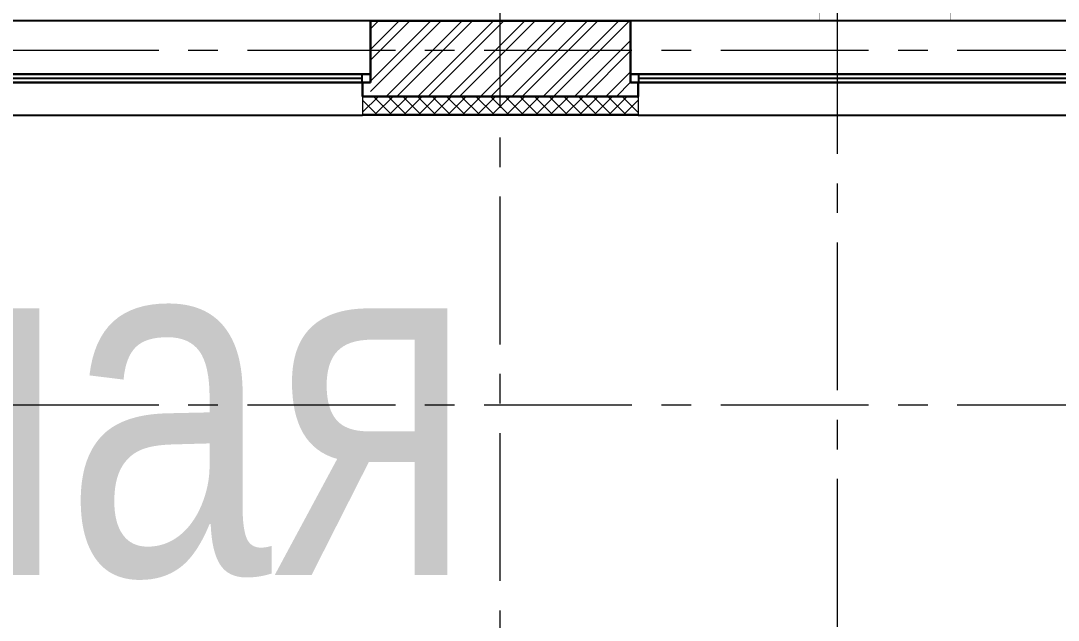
# Model space of a CAD drawing. Header units: millimetres. Extents: x -13407 to 8063098, y -54153 to 109271.
# Drawn here: x 25520 to 34289, y 55574 to 60645 of the extents above; entities that cross this region are included whole.
import ezdxf
from ezdxf.enums import TextEntityAlignment as Align

# ---------------------------------------------------------------- set-up
doc = ezdxf.new("R2018")
doc.units = ezdxf.units.MM
doc.linetypes.add('CENTER', pattern=[2, 1.25, -0.25, 0.25, -0.25])
doc.layers.get('Defpoints').update_dxf_attribs({"color": 6})
for name, color, linetype, lineweight in [('АР_Маркер экспликации', 239, 'Continuous', 13), ('АР_Навесной фасад', 5, 'Continuous', 5), ('АР_Номер помещения', 1, 'Continuous', 25), ('АР_Оси', 193, 'Continuous', 9), ('АР_Помещения_площадь', 19, 'Continuous', 9), ('АР_Сущ Несущая стена', 202, 'Continuous', 30), ('АР_Утеплитель', 250, 'Continuous', 9), ('АР_Штриховка кирпич', 250, 'Continuous', 9)]:
    doc.layers.add(name, color=color, linetype=linetype, lineweight=lineweight)
doc.layers.add('АР_Названия помещений', color=124, linetype='Continuous', lineweight=5, plot=False)
doc.layers.add('АР_новое окно', color=160, linetype='Continuous')
doc.layers.add('ТХ_обор_спорт', color=5, linetype='Continuous')
doc.styles.add('ISOCPEUR', font='isocpeur.ttf', dxfattribs={"width": 0.7})
doc.styles.get("Standard").update_dxf_attribs({"font": 'arial.ttf'})

# ---------------------------------------------------------------- blocks, each defined once
blk = doc.blocks.new('*U14')
at = {"layer": 'АР_новое окно', "lineweight": 20}
for p, q in [((0, 3800), (-70, 3800)), ((0, 0), (-70, 0))]:
    blk.add_line(p, q, dxfattribs=at)
at = {"layer": 'АР_новое окно'}
for p, q in [((-70, 3800), (-70, 0)), ((-70, 0), (-70, 3800)), ((0, 3800), (0, 0)), ((0, 3730), (-70, 3730)), ((-35, 3730), (-35, 70)), ((0, 70), (-70, 70))]:
    blk.add_line(p, q, dxfattribs=at)
blk = doc.blocks.new('блок новое окно')
at = {"layer": 'АР_Навесной фасад', "ltscale": 100}
for points in [[(65, -640), (65, -800)], [(3735, -640), (3735, -800)]]:
    blk.add_lwpolyline(points, dxfattribs=at)
at = {"layer": 'АР_новое окно', "ltscale": 100}
for p, q in [((3800, 0), (0, 0)), ((3735, -521.1), (0, -521.1))]:
    blk.add_line(p, q, dxfattribs=at)
blk.add_lwpolyline([(65, -800), (3735, -800)], dxfattribs=at)
at = {"layer": 'АР_Сущ Несущая стена', "ltscale": 100}
for p, q in [((0, -521.1), (0, 0)), ((3800, -521.1), (3800, 0)), ((65, -521.1), (0, -521.1)), ((65, -521.1), (65, -640)), ((3800, -521.1), (3735, -521.1)), ((3735, -521.1), (3735, -640))]:
    blk.add_line(p, q, dxfattribs=at)
at = {"layer": 'АР_новое окно', "ltscale": 100, "xscale": -1, "rotation": 90}
blk.add_blockref('*U14', (3800, -521.1), dxfattribs=at)
blk = doc.blocks.new('*U661')
at = {"layer": 'Defpoints', "color": 7, "style": 'ISOCPEUR', "width": 0.7, "flags": 1}
blk.add_attdef('КАТЕГОРИЯ', (-499.2, -2092.2), '', height=250, dxfattribs=at)
at = {"layer": 'Defpoints', "color": 7, "style": 'ISOCPEUR', "width": 0.7}
blk.add_attdef('ПЛОЩАДЬ_ПОМЕЩЕНИЯ', text='', height=200, dxfattribs=at).set_placement((-2670.6, -4403.2), align=Align.MIDDLE_RIGHT)
at = {"layer": 'АР_Номер помещения', "color": 7, "style": 'ISOCPEUR', "width": 0.7}
blk.add_attdef('НОМЕР_ПОМЕЩЕНИЯ', text='', height=300, dxfattribs=at).set_placement((-3405.7, -3798.7), align=Align.MIDDLE_CENTER)
at = {"layer": 'АР_Помещения_площадь', "color": 7, "lineweight": 30, "width": 0.7, "flags": 104}
blk.add_attdef('ИМЯ_ПОМЕЩЕНИЯ', text='', height=100, dxfattribs=at).set_placement((157.6, 1217.1), align=Align.MIDDLE_CENTER)

msp = doc.modelspace()

# ---------------------------------------------------------------- hatches: boundary and pattern name
at = {"layer": 'АР_Утеплитель', "ltscale": 100}
h = msp.add_hatch(dxfattribs=at)
h.set_pattern_fill('ANSI37', color=256, scale=700)
h.set_pattern_definition([(45, (-947630.03, 108677.145), (-61.871843, 61.871843), []), (135, (-947630.03, 108677.145), (-61.871843, -61.871843), [])])
h.paths.add_polyline_path([(30739.9, 60005), (28409.9, 60005), (28409.9, 59855), (30739.9, 59855)])
at = {"layer": 'АР_Штриховка кирпич', "ltscale": 100}
h = msp.add_hatch(dxfattribs=at)
h.set_pattern_fill('ANSI32', color=256, scale=500)
h.set_pattern_definition([(45, (-951809.71, 109221.18), (-132.58252, 132.58252), []), (45, (-951721.32, 109221.18), (-132.58252, 132.58252), [])])
h.paths.add_polyline_path([(30674.9, 60645), (28474.9, 60645), (28474.9, 60005), (30674.9, 60005)])

# ---------------------------------------------------------------- linework, layer by layer
at = {"layer": 'АР_Навесной фасад', "ltscale": 100}
for p, q in [((28409.9, 59855), (30739.9, 59855)), ((28409.9, 59845), (30739.9, 59845))]:
    msp.add_line(p, q, dxfattribs=at)
at = {"layer": 'АР_Оси', "linetype": 'CENTER', "ltscale": 1000}
for p, q in [((29569.9, 79157.5), (29569.9, 23425.1)), ((32419.4, 70768.8), (32419.4, 15036.4)), ((-12563.8, 60395), (70614.6, 60395)), ((-12563.8, 57395), (70614.6, 57395))]:
    msp.add_line(p, q, dxfattribs=at)
at = {"layer": 'АР_Сущ Несущая стена', "ltscale": 100}
for p, q in [((28474.9, 60645), (30674.9, 60645)), ((28409.9, 60005), (30739.9, 60005))]:
    msp.add_line(p, q, dxfattribs=at)
at = {"layer": 'ТХ_обор_спорт', "const_width": 2}
for points in [[(32274.9, 60645), (32274.9, 61745), (33374.9, 61745), (33374.9, 60645)], [(33374.9, 60645), (33374.9, 61745), (34474.9, 61745), (34474.9, 60645)]]:
    msp.add_lwpolyline(points, close=True, dxfattribs=at)

# ---------------------------------------------------------------- block references
for p in [(24674.9, 60645), (30674.9, 60645)]:
    msp.add_blockref('блок новое окно', p)
at = {"layer": 'АР_Маркер экспликации'}
ref = msp.add_blockref('*U661', (12995.3, 62958.9), dxfattribs=at)
lines = msp.add_mtext('\\W0.8000;Предмоечная', dxfattribs={"layer": 'АР_Названия помещений', "insert": (9281.1, 58893.4), "char_height": 2936.822, "width": 926.94, "attachment_point": 1})
ref.add_attrib('ИМЯ_ПОМЕЩЕНИЯ', '', (9281.1, 58893.4), dxfattribs={"flags": 104}).embed_mtext(lines)

doc.saveas('drawing.dxf')
